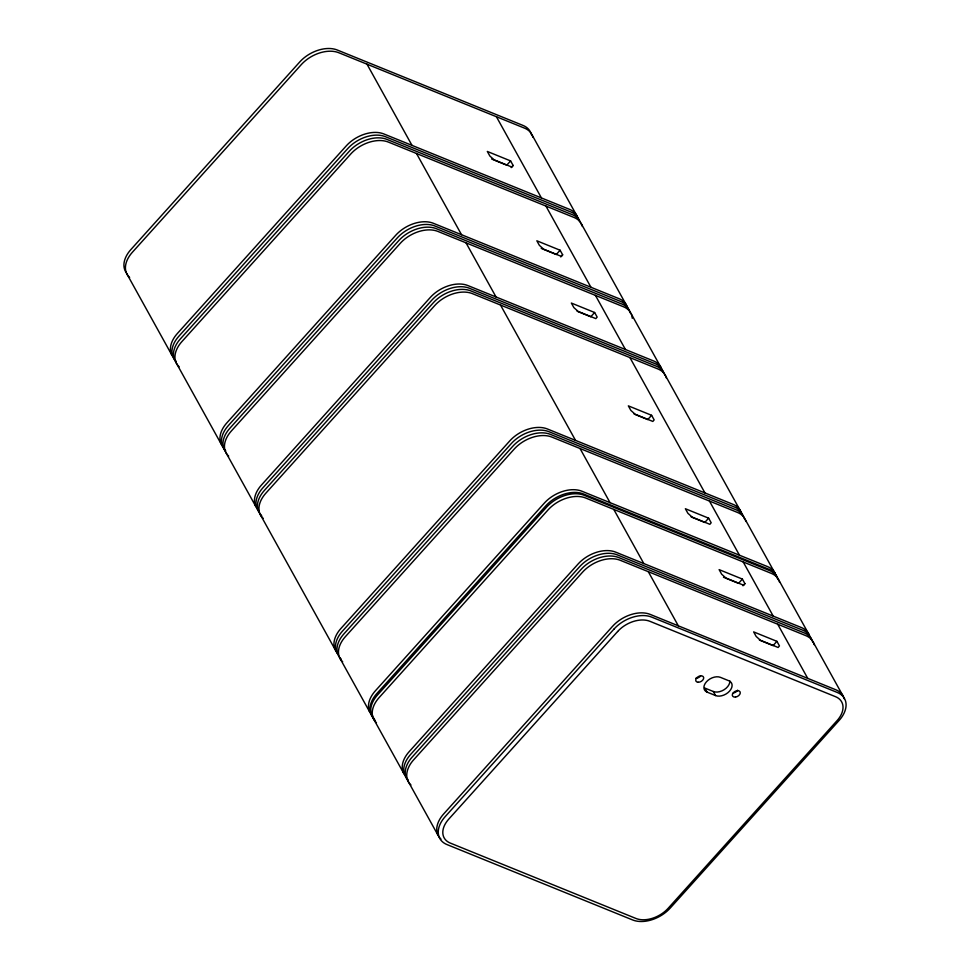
<?xml version="1.0" encoding="UTF-8"?>
<svg xmlns="http://www.w3.org/2000/svg" width="970" height="970" viewBox="0 0 970 970"><rect width="100%" height="100%" fill="white"/><g stroke="black" fill="none" stroke-linecap="round" stroke-linejoin="round"><path stroke-width="1.45" d="M513.13 165.47L511.82 167.034L494.179 159.868L489.862 156.024L487.328 151.453L510.596 160.911L513.13 165.47L511.214 167.604M562.649 254.807L561.327 256.371L543.685 249.205L539.381 245.349L536.846 240.79L560.114 250.236L562.649 254.807L560.721 256.941M744.924 583.649L743.614 585.213L725.972 578.047L721.656 574.204L719.122 569.632L742.389 579.078L744.924 583.649L743.008 585.783M510.596 160.911L506.764 165.167L491.705 159.056M560.114 250.236L556.271 254.504L541.224 248.381M594.622 312.498L571.354 303.052L573.888 307.611L578.205 311.467L595.847 318.633L597.156 317.069L594.622 312.498L590.791 316.766L577.101 311.2M651.61 415.305L628.342 405.86L630.876 410.431L635.192 414.275L652.834 421.441L654.144 419.877L651.61 415.305L647.778 419.573L634.089 414.02M708.634 518.174L685.366 508.729L687.9 513.288L692.204 517.143L709.858 524.309L711.168 522.745L708.634 518.174L704.79 522.442L691.113 516.877M742.389 579.078L738.558 583.346L723.499 577.235M776.909 641.34L753.641 631.894L756.163 636.453L760.48 640.309L778.122 647.475L779.443 645.911L776.909 641.34L773.066 645.608L759.377 640.042M729.852 680.988A10.634 6.948 -29 0 1 724.178 689.682A10.634 6.948 -29 0 1 713.314 691.501L704.875 688.082L707.13 692.144L715.569 695.563A10.634 6.948 -29 0 0 729.537 691.149A10.634 6.948 -29 0 0 728.87 680.782L720.431 677.351A10.634 6.948 -29 0 0 706.463 681.777A10.634 6.948 -29 0 0 707.13 692.144M531.996 134.818L577.005 216.031M581.515 224.143L626.523 305.356M631.034 313.48L661.043 367.618M665.505 375.681L740.534 511.032M745.033 519.156L775.042 573.294M778.801 580.06L808.81 634.198A28.615 18.697 -29 0 0 801.365 627.541L615.671 552.136A28.615 18.697 -29 0 0 578.059 564.043L409.158 751.689A28.615 18.697 -29 0 0 404.769 775.006M813.309 642.322L843.318 696.46M496.41 116.727L541.43 197.941M545.928 206.064L590.948 287.265M595.447 295.389L625.456 349.527M629.93 357.603L704.947 492.942M709.458 501.066L739.467 555.204M743.214 561.969L773.223 616.108M777.722 624.231L807.731 678.37M366.999 64.178L412.007 145.391M416.506 153.502L461.526 234.716M466.024 242.839L496.034 296.978M500.508 305.041L575.537 440.392M580.036 448.516L610.045 502.654M613.792 509.42L643.801 563.558M648.312 571.682L678.321 625.82M713.314 691.501L715.569 695.563M126.682 273.54L171.69 354.753M176.2 362.865L221.208 444.078M225.719 452.202L255.728 506.34M260.19 514.403L335.22 649.754M339.718 657.878L369.728 712.016M373.486 718.782L403.496 772.92M407.994 781.044L438.003 835.182M844.155 698.776A28.615 18.697 -29 0 0 835.873 689.791L650.179 614.398A28.615 18.697 -29 0 0 612.579 626.305L443.666 813.951A28.615 18.697 -29 0 0 440.962 839.098M737.612 690.167A4.292 2.801 -29 0 1 733.247 693.004M700.607 675.957A4.292 2.801 -29 0 1 695.89 678.188M814.145 644.638A28.615 18.697 -29 0 0 805.864 635.653L620.169 560.26A28.615 18.697 -29 0 0 582.57 572.167L413.656 759.813A28.615 18.697 -29 0 0 410.953 784.96M407.764 780.426A28.615 18.697 -29 0 1 412.165 757.097L581.066 569.451A28.615 18.697 -29 0 1 618.678 557.544L804.36 632.949A28.615 18.697 -29 0 1 812.654 641.934M407.958 779.54A28.615 18.697 -29 0 1 410.662 754.393L579.563 566.747A28.615 18.697 -29 0 1 617.175 554.84L802.857 630.245A28.615 18.697 -29 0 1 811.15 639.23M779.637 582.376A28.615 18.697 -29 0 0 771.356 573.391L585.662 497.998A28.615 18.697 -29 0 0 548.05 509.905L379.149 697.551A28.615 18.697 -29 0 0 376.445 722.698M374.941 719.995A28.615 18.697 -29 0 1 377.645 694.835L546.559 507.189A28.615 18.697 -29 0 1 584.158 495.294L769.853 570.687A28.615 18.697 -29 0 1 778.134 579.672M741.371 513.348A28.615 18.697 -29 0 0 733.09 504.364L547.395 428.97A28.615 18.697 -29 0 0 509.796 440.877L340.882 628.524A28.615 18.697 -29 0 0 338.178 653.671M337.996 654.556A28.615 18.697 -29 0 1 342.386 631.227L511.287 443.581A28.615 18.697 -29 0 1 548.899 431.674L734.593 507.08A28.615 18.697 -29 0 1 742.874 516.052M666.354 377.997A28.615 18.697 -29 0 0 658.06 369.024L472.378 293.619A28.615 18.697 -29 0 0 434.766 305.526L265.865 493.172A28.615 18.697 -29 0 0 263.161 518.319M261.657 515.616A28.615 18.697 -29 0 1 264.361 490.468L433.263 302.822A28.615 18.697 -29 0 1 470.874 290.915L656.569 366.32A28.615 18.697 -29 0 1 664.85 375.293M775.891 575.61A28.615 18.697 -29 0 0 767.597 566.625L581.915 491.232A28.615 18.697 -29 0 0 544.303 503.139L375.402 690.785A28.615 18.697 -29 0 0 372.698 715.933M374.19 718.637A28.615 18.697 -29 0 1 376.906 693.489L545.807 505.843A28.615 18.697 -29 0 1 583.406 493.936L769.101 569.341A28.615 18.697 -29 0 1 777.382 578.314M745.881 521.472A28.615 18.697 -29 0 0 737.588 512.487L551.906 437.094A28.615 18.697 -29 0 0 514.294 448.989L345.393 636.647A28.615 18.697 -29 0 0 342.677 661.795M341.185 659.091A28.615 18.697 -29 0 1 343.889 633.931L512.79 446.285A28.615 18.697 -29 0 1 550.402 434.378L736.085 509.783A28.615 18.697 -29 0 1 744.378 518.768M577.853 218.347A28.615 18.697 -29 0 0 569.56 209.362L383.877 133.957A28.615 18.697 -29 0 0 346.266 145.864L177.364 333.51A28.615 18.697 -29 0 0 172.975 356.839M176.152 361.373A28.615 18.697 -29 0 1 178.868 336.226L347.769 148.568A28.615 18.697 -29 0 1 385.369 136.673L571.063 212.066A28.615 18.697 -29 0 1 579.345 221.051M532.833 137.134A28.615 18.697 -29 0 0 524.552 128.149L338.857 52.756A28.615 18.697 -29 0 0 301.246 64.663L132.344 252.309A28.615 18.697 -29 0 0 129.641 277.456M126.452 272.922A28.615 18.697 -29 0 1 130.853 249.593L299.754 61.947A28.615 18.697 -29 0 1 337.354 50.04L523.048 125.445A28.615 18.697 -29 0 1 531.33 134.43M627.372 307.672A28.615 18.697 -29 0 0 619.078 298.687L433.396 223.294A28.615 18.697 -29 0 0 395.784 235.201L226.883 422.847A28.615 18.697 -29 0 0 222.482 446.164M225.67 450.698A28.615 18.697 -29 0 1 228.374 425.551L397.288 237.905A28.615 18.697 -29 0 1 434.887 225.998L620.582 301.403A28.615 18.697 -29 0 1 628.863 310.376M582.352 226.459A28.615 18.697 -29 0 0 574.07 217.486L388.376 142.081A28.615 18.697 -29 0 0 350.764 153.987L181.863 341.634A28.615 18.697 -29 0 0 179.159 366.781M175.97 362.246A28.615 18.697 -29 0 1 180.359 338.93L349.273 151.284A28.615 18.697 -29 0 1 386.872 139.377L572.567 214.782A28.615 18.697 -29 0 1 580.848 223.755M661.879 369.934A28.615 18.697 -29 0 0 653.586 360.949L467.904 285.556A28.615 18.697 -29 0 0 430.292 297.45L261.391 485.109A28.615 18.697 -29 0 0 258.687 510.256M258.493 511.129A28.615 18.697 -29 0 1 262.894 487.813L431.795 300.166A28.615 18.697 -29 0 1 469.407 288.26L655.089 363.665A28.615 18.697 -29 0 1 663.383 372.638M632.258 318.293A28.615 18.697 -29 0 0 623.577 306.811L437.894 231.418A28.615 18.697 -29 0 0 400.283 243.312L231.381 430.959A28.615 18.697 -29 0 0 228.677 456.118M225.489 451.583A28.615 18.697 -29 0 1 229.878 428.255L398.779 240.608A28.615 18.697 -29 0 1 436.391 228.702L622.085 304.107A28.615 18.697 -29 0 1 630.367 313.092M614.071 629.009L445.169 816.655A28.615 18.697 -29 0 0 446.952 844.555L632.646 919.96A28.615 18.697 -29 0 0 670.246 908.053L839.147 720.407A28.615 18.697 -29 0 0 837.377 692.507L651.682 617.102A28.615 18.697 -29 0 0 614.071 629.009M617.635 631.506L448.734 819.153A24.529 16.029 -29 0 0 450.262 843.063L635.956 918.469A24.529 16.029 -29 0 0 668.184 908.26L837.086 720.613A24.529 16.029 -29 0 0 835.558 696.702L649.876 621.297A24.529 16.029 -29 0 0 617.635 631.506M735.502 697.066A4.292 2.801 -29 0 0 740.074 691.865A4.292 2.801 -29 0 0 733.296 692.738A4.292 2.801 -29 0 0 735.502 697.066M698.145 682.249A4.292 2.801 -29 0 0 703.674 677.557A4.292 2.801 -29 0 0 697.321 677.29A4.292 2.801 -29 0 0 698.145 682.249"/></g></svg>
